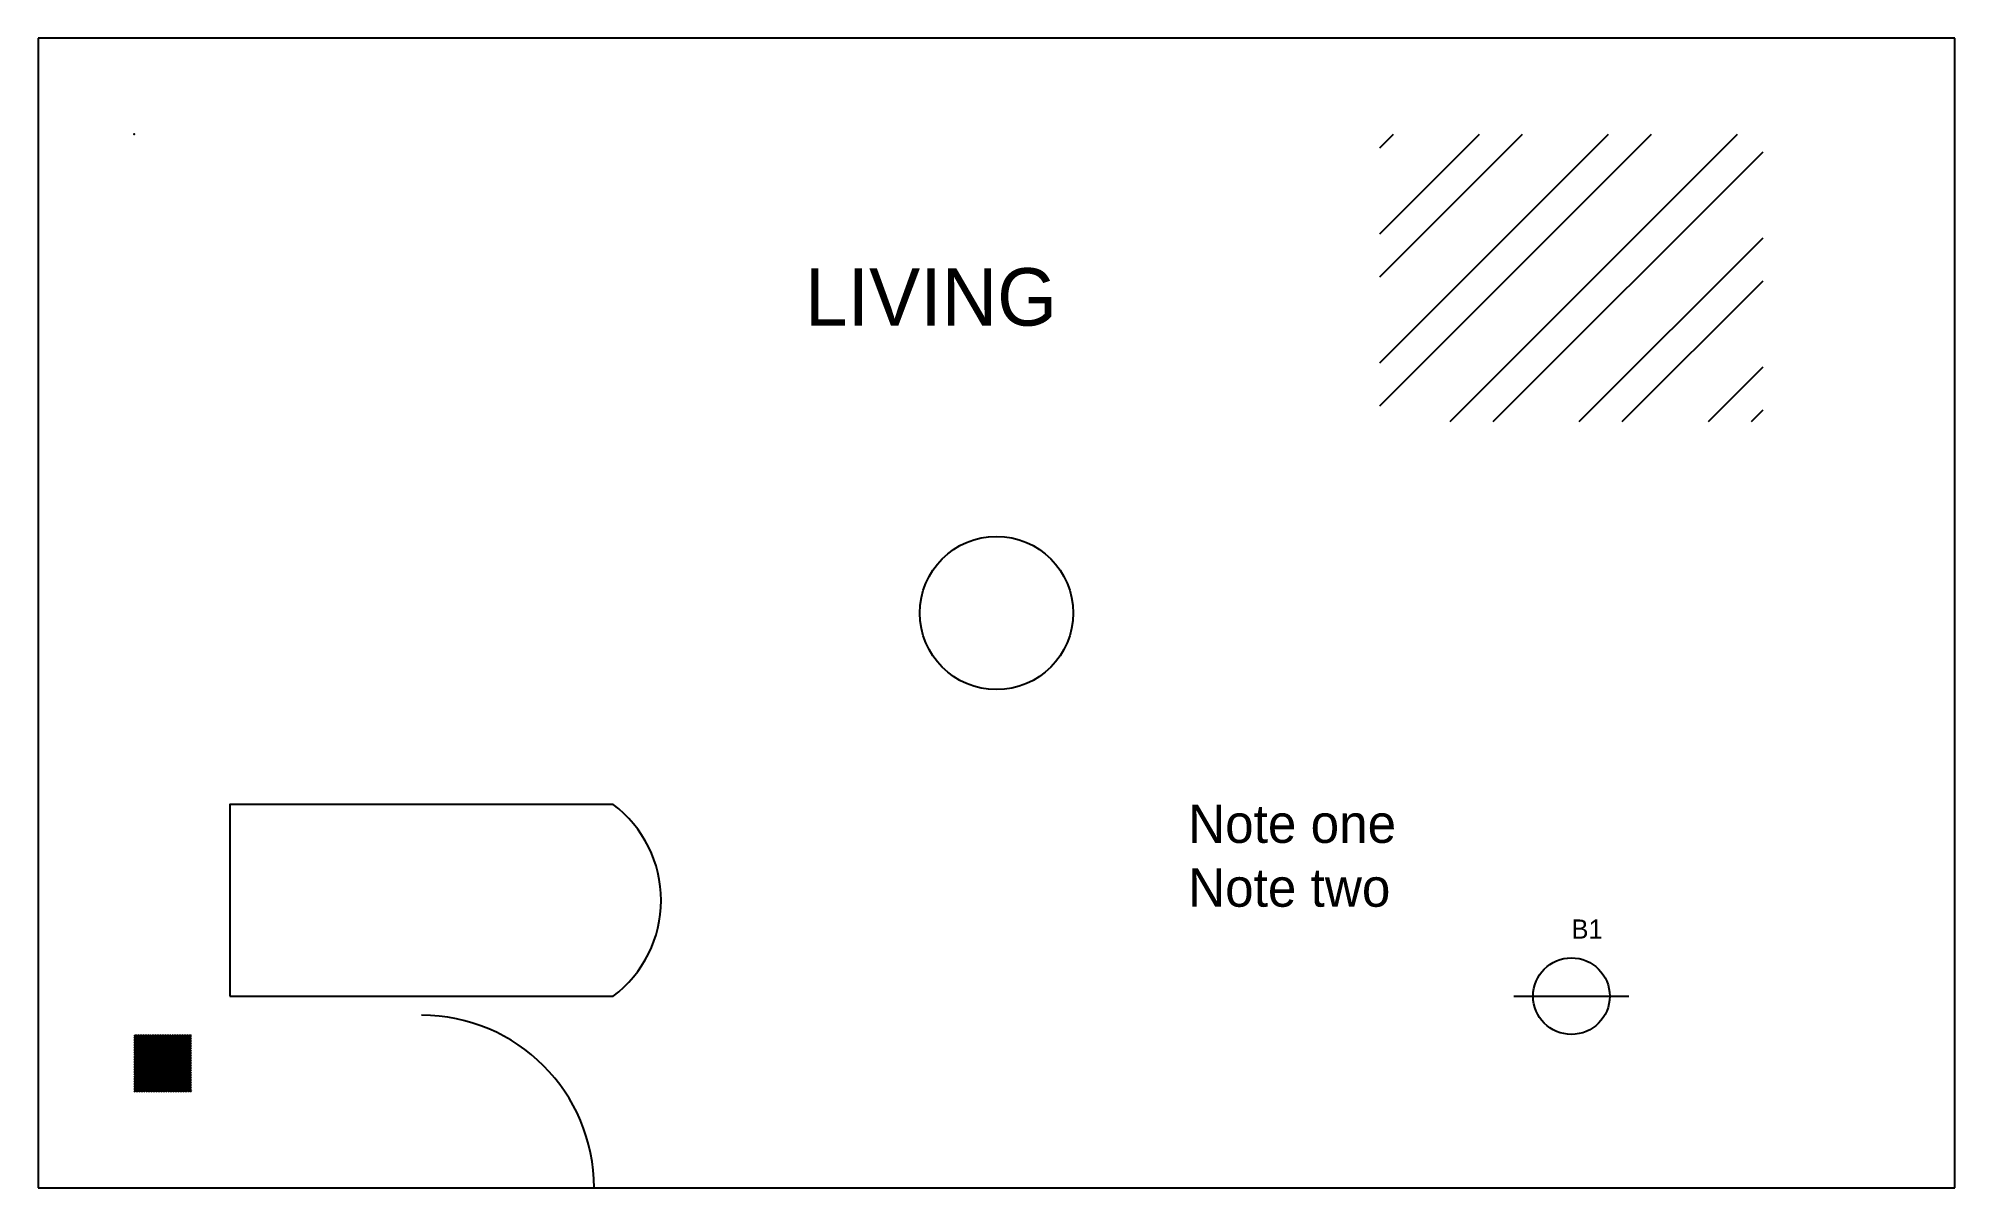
# Model space of a CAD drawing. Header units: metres. Extents: x 0 to 100, y 0 to 60.
import ezdxf

# ---------------------------------------------------------------- set-up
doc = ezdxf.new("R2010")
doc.units = ezdxf.units.M
for name, color, linetype in [('DOORS', 3, 'Continuous'), ('HATCH', 4, 'Continuous'), ('OTHER', 1, 'Continuous'), ('TEXT', 2, 'Continuous'), ('WALLS', 7, 'Continuous')]:
    doc.layers.add(name, color=color, linetype=linetype)

# ---------------------------------------------------------------- blocks, each defined once
blk = doc.blocks.new('BOLT')
blk.add_line((-3, 0), (3, 0))
blk.add_circle((0, 0), 2)
blk.add_attdef('TAG', (0, 3), '', height=1)

msp = doc.modelspace()

# ---------------------------------------------------------------- hatches: boundary and pattern name
at = {"layer": 'HATCH'}
h = msp.add_hatch(dxfattribs=at)
h.set_pattern_fill('ANSI32', scale=0.5)
h.paths.add_polyline_path([(70, 40), (90, 40), (90, 55), (70, 55)])
h = msp.add_hatch(dxfattribs=at)
h.set_pattern_fill('SOLID', scale=0.5)
h.paths.add_polyline_path([(5, 5), (8, 5), (8, 8), (5, 8)])

# ---------------------------------------------------------------- linework, layer by layer
at = {"layer": 'DOORS'}
msp.add_arc((20, 0), 9, 0, 90, dxfattribs=at)
at = {"layer": 'OTHER'}
msp.add_lwpolyline([(10, 10), (30, 10, 0.5), (30, 20), (10, 20)], format="xyb", close=True, dxfattribs=at)
msp.add_point((5, 55), dxfattribs=at)
at = {"layer": 'WALLS'}
for p, q in [((100, 60), (0, 60)), ((0, 60), (0, 0)), ((100, 0), (100, 60)), ((0, 0), (100, 0))]:
    msp.add_line(p, q, dxfattribs=at)
msp.add_circle((50, 30), 4, dxfattribs=at)

# ---------------------------------------------------------------- block references
at = {"layer": 'OTHER'}
msp.add_blockref('BOLT', (80, 10), dxfattribs=at).add_auto_attribs({'TAG': 'B1'})

# ---------------------------------------------------------------- texts
at = {"layer": 'TEXT'}
msp.add_text('LIVING', height=3, dxfattribs=at).set_placement((40, 45))
at = {"layer": 'TEXT', "insert": (60, 20), "char_height": 2, "attachment_point": 1}
msp.add_mtext('Note one\\PNote two', dxfattribs=at)

doc.saveas('drawing.dxf')
